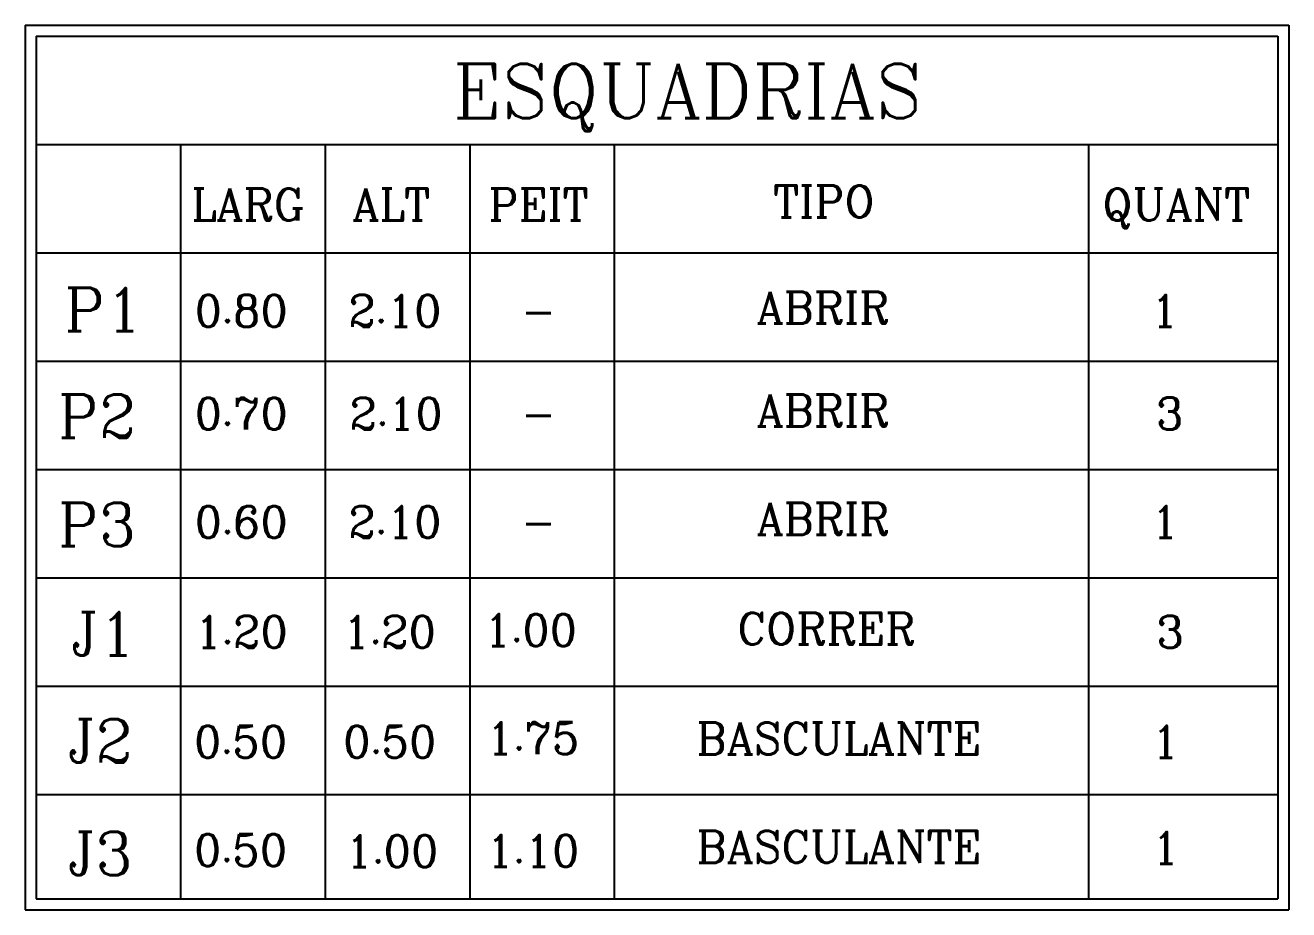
# Model space of a CAD drawing. Extents: x -43 to 70, y -5 to 23.
# Drawn here: x 41.098 to 44.595, y 13.954 to 16.403 of the extents above; entities that cross this region are included whole.
import ezdxf
from ezdxf.enums import TextEntityAlignment as Align

# ---------------------------------------------------------------- set-up
doc = ezdxf.new("R2010")
doc.units = 0
doc.header["$LTSCALE"] = 20
doc.layers.add('TEXTO', color=1, linetype='CONTINUOUS')
doc.styles.add('ROMANC', font='romanc')

msp = doc.modelspace()

# ---------------------------------------------------------------- linework, layer by layer
at = {"layer": 'TEXTO', "color": 1}
for p, q in [((41.0981, 16.4031), (44.5947, 16.4031)), ((41.0981, 16.4031), (41.0981, 13.9539)), ((44.5947, 16.4031), (44.5947, 13.9539)), ((41.1281, 16.3731), (44.5647, 16.3731)), ((41.1281, 16.3731), (41.1281, 13.9839)), ((44.5647, 16.3731), (44.5647, 13.9839)), ((41.0981, 13.9539), (44.5947, 13.9539)), ((41.1281, 13.9839), (44.5647, 13.9839))]:
    msp.add_line(p, q, dxfattribs=at)
at = {"layer": 'TEXTO', "color": 244}
for p, q in [((41.1281, 16.0731), (44.5647, 16.0731)), ((41.5281, 16.0731), (41.5281, 13.9839)), ((41.1281, 15.7731), (44.5647, 15.7731))]:
    msp.add_line(p, q, dxfattribs=at)
at = {"layer": 'TEXTO', "color": 30}
for p, q in [((41.9281, 16.0731), (41.9281, 13.9839)), ((42.3281, 16.0731), (42.3281, 13.9839)), ((42.7281, 16.0731), (42.7281, 13.9839)), ((44.0405, 16.0731), (44.0405, 13.9839)), ((41.1281, 15.4731), (44.5647, 15.4731)), ((41.1281, 15.1731), (44.5647, 15.1731)), ((41.1281, 14.8731), (44.5647, 14.8731)), ((41.1281, 14.5731), (44.5647, 14.5731)), ((41.1281, 14.2731), (44.5647, 14.2731))]:
    msp.add_line(p, q, dxfattribs=at)

# ---------------------------------------------------------------- texts
at = {"layer": 'TEXTO', "color": 244, "ltscale": 0.3, "style": 'ROMANC'}
msp.add_text('ESQUADRIAS', height=0.15, dxfattribs=at).set_placement((43.5803, 16.1459), align=Align.RIGHT)
at = {"layer": 'TEXTO', "color": 30, "ltscale": 0.3, "style": 'ROMANC'}
for s, height, p in [('LARG', 0.08847, (41.5578, 15.8623)), ('ALT', 0.08847, (42.0027, 15.8623)), ('PEIT', 0.08847, (42.3803, 15.8623)), ('TIPO', 0.08847, (43.168, 15.8711)), ('QUANT', 0.08847, (44.0788, 15.8623)), ('ABRIR', 0.08847, (43.1214, 15.5768)), ('0.80', 0.08847, (41.5668, 15.568)), ('2.10', 0.08847, (41.9921, 15.568)), ('1', 0.0885, (44.2133, 15.568)), ('-', 0.0885, (42.4696, 15.568)), ('0.70', 0.08847, (41.5668, 15.2834)), ('2.10', 0.08847, (41.9954, 15.2834)), ('ABRIR', 0.08847, (43.1214, 15.2922)), ('3', 0.0885, (44.2273, 15.2834)), ('-', 0.0885, (42.4696, 15.2834)), ('0.60', 0.08847, (41.5668, 14.9834)), ('2.10', 0.08847, (41.9921, 14.9834)), ('ABRIR', 0.08847, (43.1214, 14.9922)), ('1', 0.0885, (44.2142, 14.9834)), ('-', 0.0885, (42.4696, 14.9834)), ('1.20', 0.08847, (41.5668, 14.6792)), ('1.20', 0.08847, (41.9768, 14.6792)), ('1.00', 0.08847, (42.3673, 14.6841)), ('CORRER', 0.08847, (43.0686, 14.688)), ('3', 0.0885, (44.2285, 14.6792)), ('0.50', 0.08847, (41.5651, 14.375)), ('0.50', 0.08847, (41.9779, 14.375)), ('1.75', 0.08847, (42.3737, 14.3844)), ('BASCULANTE', 0.08847, (42.9554, 14.3838)), ('1', 0.0885, (44.2156, 14.375)), ('0.50', 0.08847, (41.5651, 14.075)), ('1.10', 0.08847, (42.3737, 14.0728)), ('BASCULANTE', 0.08847, (42.9554, 14.0838)), ('1', 0.0885, (44.2158, 14.0807)), ('1.00', 0.08847, (41.9835, 14.0718))]:
    msp.add_text(s, height=height, dxfattribs=at).set_placement(p)
at = {"layer": 'TEXTO', "color": 30, "ltscale": 0.2, "style": 'ROMANC'}
for s, p in [('P1', (41.2063, 15.5558)), ('P2', (41.1886, 15.2608)), ('P3', (41.1886, 14.9608)), ('J1', (41.2239, 14.658)), ('J2', (41.2151, 14.3614)), ('J3', (41.2151, 14.0499))]:
    msp.add_text(s, height=0.12, dxfattribs=at).set_placement(p)

doc.saveas('drawing.dxf')
